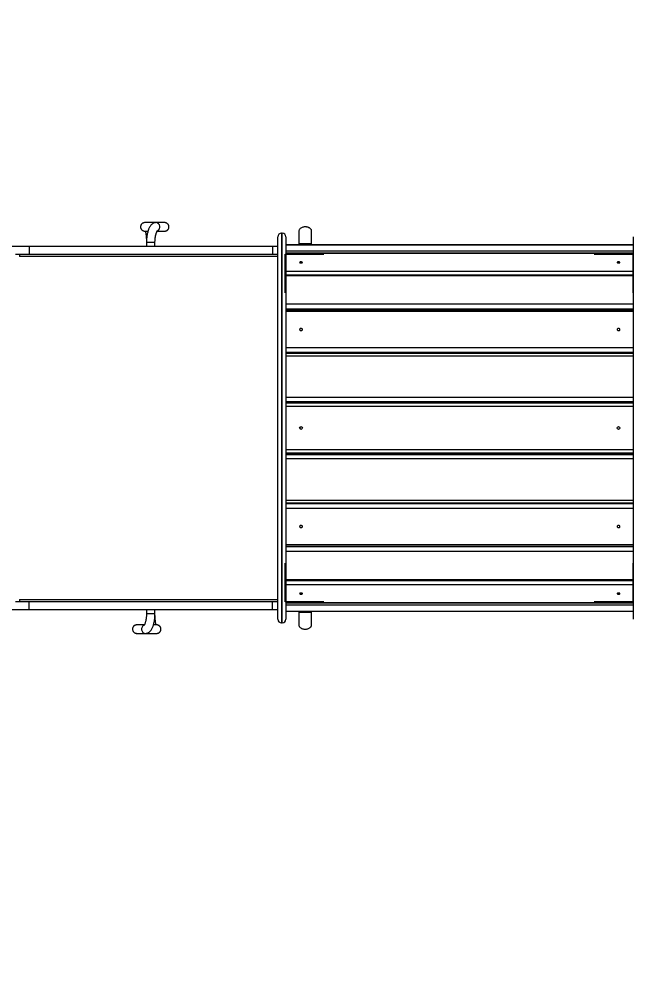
# Model space of a CAD drawing. Header units: millimetres. Extents: x -8327 to 9087, y -6583 to 5996.
# Drawn here: x -3540 to -1950, y -1222 to 1286 of the extents above; entities that cross this region are included whole.
import ezdxf

# ---------------------------------------------------------------- set-up
doc = ezdxf.new("R2010")
doc.units = ezdxf.units.MM
for name, color, linetype in [('DIKOM_ОБЪЕКТ', 7, 'Continuous'), ('DIKOM_РАЗМЕР_ЗОНА', 7, 'Continuous'), ('DIKOM_РАЗМЕР_ОБЪЕКТА', 7, 'Continuous')]:
    doc.layers.add(name, color=color, linetype=linetype)
doc.styles.add('style1', font='arial.ttf', dxfattribs={"width": 0.8})
doc.dimstyles.new('1-50', dxfattribs={"dimtxt": 300, "dimasz": 200, "dimexe": 100, "dimexo": 0, "dimgap": 100, "dimtad": 1, "dimtxsty": 'style1', "dimcen": 200, "dimclrd": 7, "dimclre": 7, "dimclrt": 7, "dimadec": 1, "dimazin": 2, "dimtfac": 1, "dimtmove": 0, "dimatfit": 2, "dimfxl": 0, "dimlwd": 25, "dimlwe": 18, "dimarcsym": 0})

# ---------------------------------------------------------------- blocks, each defined once
blk = doc.blocks.new('*D9')
at = {"layer": 'Defpoints', "color": 0, "transparency": 16777216}
for p in [(7087.4, 843.9), (-4957.6, 227.9), (7087.4, -4838.6)]:
    blk.add_point(p, dxfattribs=at)
at = {"layer": 'DIKOM_РАЗМЕР_ОБЪЕКТА', "color": 7, "lineweight": 18, "transparency": 16777216}
for p, q in [((7087.4, 843.9), (7087.4, -4938.6)), ((-4957.6, 227.9), (-4957.6, -4938.6))]:
    blk.add_line(p, q, dxfattribs=at)
at = {"layer": 'DIKOM_РАЗМЕР_ОБЪЕКТА', "color": 7, "lineweight": 25, "transparency": 16777216}
blk.add_line((-4757.6, -4838.6), (6887.4, -4838.6), dxfattribs=at)
at = {"layer": 'DIKOM_РАЗМЕР_ОБЪЕКТА', "color": 7, "transparency": 16777216}
for points in [[(-4757.6, -4805.3), (-4757.6, -4872), (-4957.6, -4838.6)], [(6887.4, -4805.3), (6887.4, -4872), (7087.4, -4838.6)]]:
    blk.add_solid(points, dxfattribs=at)
at = {"layer": 'DIKOM_РАЗМЕР_ОБЪЕКТА', "color": 7, "transparency": 16777216, "insert": (4098.9, -4585.5), "char_height": 300, "attachment_point": 5, "style": 'style1'}
blk.add_mtext('12040', dxfattribs=at)
blk = doc.blocks.new('*D10')
at = {"layer": 'Defpoints', "color": 0, "transparency": 16777216}
for p in [(-465.6, 4500.8), (-6842.5, -4045), (-465.6, -4045)]:
    blk.add_point(p, dxfattribs=at)
at = {"layer": 'DIKOM_РАЗМЕР_ОБЪЕКТА', "color": 7, "lineweight": 18, "transparency": 16777216}
for p, q in [((-465.6, 4500.8), (-6942.5, 4500.8)), ((-465.6, -4045), (-6942.5, -4045))]:
    blk.add_line(p, q, dxfattribs=at)
at = {"layer": 'DIKOM_РАЗМЕР_ОБЪЕКТА', "color": 7, "lineweight": 25, "transparency": 16777216}
blk.add_line((-6842.5, 4300.8), (-6842.5, -3845), dxfattribs=at)
at = {"layer": 'DIKOM_РАЗМЕР_ОБЪЕКТА', "color": 7, "transparency": 16777216}
for points in [[(-6875.8, 4300.8), (-6809.2, 4300.8), (-6842.5, 4500.8)], [(-6875.8, -3845), (-6809.2, -3845), (-6842.5, -4045)]]:
    blk.add_solid(points, dxfattribs=at)
at = {"layer": 'DIKOM_РАЗМЕР_ОБЪЕКТА', "color": 7, "transparency": 16777216, "insert": (-7095.7, 227.9), "char_height": 300, "attachment_point": 5, "rotation": 90, "style": 'style1'}
blk.add_mtext('8550', dxfattribs=at)
blk = doc.blocks.new('*D11')
at = {"layer": 'Defpoints', "color": 0, "transparency": 16777216}
for p in [(-800, 5995.7), (-7876.6, -5539.8), (-800, -5539.8)]:
    blk.add_point(p, dxfattribs=at)
at = {"layer": 'DIKOM_РАЗМЕР_ЗОНА', "color": 7, "lineweight": 18, "transparency": 16777216}
for p, q in [((-800, 5995.7), (-7976.6, 5995.7)), ((-800, -5539.8), (-7976.6, -5539.8))]:
    blk.add_line(p, q, dxfattribs=at)
at = {"layer": 'DIKOM_РАЗМЕР_ЗОНА', "color": 7, "lineweight": 25, "transparency": 16777216}
blk.add_line((-7876.6, 5795.7), (-7876.6, -5339.8), dxfattribs=at)
at = {"layer": 'DIKOM_РАЗМЕР_ЗОНА', "color": 7, "transparency": 16777216}
for points in [[(-7910, 5795.7), (-7843.3, 5795.7), (-7876.6, 5995.7)], [(-7910, -5339.8), (-7843.3, -5339.8), (-7876.6, -5539.8)]]:
    blk.add_solid(points, dxfattribs=at)
at = {"layer": 'DIKOM_РАЗМЕР_ЗОНА', "color": 7, "transparency": 16777216, "insert": (-8129.8, 227.9), "char_height": 300, "attachment_point": 5, "rotation": 90, "style": 'style1'}
blk.add_mtext('11550', dxfattribs=at)
blk = doc.blocks.new('*D12')
at = {"layer": 'Defpoints', "color": 0, "transparency": 16777216}
for p in [(-6501.6, 227.9), (9087.4, 227.9), (9087.4, -6483.3)]:
    blk.add_point(p, dxfattribs=at)
at = {"layer": 'DIKOM_РАЗМЕР_ЗОНА', "color": 7, "lineweight": 18, "transparency": 16777216}
for p, q in [((-6501.6, 227.9), (-6501.6, -6583.3)), ((9087.4, 227.9), (9087.4, -6583.3))]:
    blk.add_line(p, q, dxfattribs=at)
at = {"layer": 'DIKOM_РАЗМЕР_ЗОНА', "color": 7, "lineweight": 25, "transparency": 16777216}
blk.add_line((-6301.6, -6483.3), (8887.4, -6483.3), dxfattribs=at)
at = {"layer": 'DIKOM_РАЗМЕР_ЗОНА', "color": 7, "transparency": 16777216}
for points in [[(-6301.6, -6450), (-6301.6, -6516.6), (-6501.6, -6483.3)], [(8887.4, -6450), (8887.4, -6516.6), (9087.4, -6483.3)]]:
    blk.add_solid(points, dxfattribs=at)
at = {"layer": 'DIKOM_РАЗМЕР_ЗОНА', "color": 7, "transparency": 16777216, "insert": (2981.2, -6230.1), "char_height": 300, "attachment_point": 5, "style": 'style1'}
blk.add_mtext('15500', dxfattribs=at)

msp = doc.modelspace()

# ---------------------------------------------------------------- linework, layer by layer
at = {"layer": 'DIKOM_ОБЪЕКТ', "color": 7, "linetype": 'Continuous', "lineweight": 15}
for p, q in [((-2859.54, 732.841), (-2861.539, 732.841)), ((-2861.539, 732.841), (-2861.539, 732.834)), ((-2861.539, 732.834), (-2861.539, -276.977)), ((-2859.54, 732.834), (-2861.539, 732.834)), ((-2859.54, 732.834), (-2859.54, 732.841)), ((-2859.54, -276.977), (-2859.54, 732.834)), ((-3211.039, 708.928), (-3211.039, 698.928)), ((-3211.039, 708.928), (-3189.039, 708.928)), ((-3189.039, 698.928), (-3189.039, 708.928)), ((-2871.04, 723.335), (-2871.04, 723.341)), ((-2871.04, -267.478), (-2871.04, 723.335)), ((-2850.04, 723.341), (-2850.04, 723.335)), ((-2850.04, 723.335), (-2850.04, -267.478)), ((-2783.627, 705.698), (-2783.649, 705.643)), ((-1950.04, 723.335), (-1950.04, 723.341)), ((-1950.04, -267.478), (-1950.04, 723.335)), ((-3565.039, 698.928), (-3515.04, 698.928)), ((-3550.039, 677.929), (-3515.04, 677.929)), ((-3540.039, 677.929), (-3540.039, 671.928)), ((-3515.04, 698.928), (-3515.04, 677.929)), ((-3515.04, 698.928), (-2885.039, 698.928)), ((-3515.04, 677.929), (-2885.039, 677.929)), ((-2885.039, 698.928), (-2885.039, 677.929)), ((-2885.039, 698.928), (-2871.04, 698.928)), ((-2885.039, 677.929), (-2871.04, 677.929)), ((-2852.085, 677.929), (-2752.085, 677.929)), ((-2852.085, 577.929), (-2852.085, 677.929)), ((-1950.04, 702.079), (-2850.04, 702.079)), ((-1950.04, 701.987), (-2850.04, 701.987)), ((-2850.04, 686.538), (-1950.04, 686.538)), ((-1950.04, 680.636), (-2850.04, 680.636)), ((-1950.04, 679.788), (-2850.04, 679.788)), ((-2052.085, 677.929), (-1952.085, 677.929)), ((-1952.085, 677.929), (-1952.085, 577.929)), ((-2871.04, 671.928), (-3540.039, 671.928)), ((-2850.04, 633.933), (-1950.04, 633.933)), ((-1950.04, 624.189), (-2850.04, 624.189)), ((-1950.04, 621.881), (-2850.04, 621.881)), ((-2850.04, 549.351), (-1950.04, 549.351)), ((-1950.04, 535.952), (-2850.04, 535.952)), ((-2850.04, 534.438), (-1950.04, 534.438)), ((-1950.04, 534.078), (-2850.04, 534.078)), ((-1950.04, 529.724), (-2850.04, 529.724)), ((-2850.04, 436.422), (-1950.04, 436.422)), ((-1950.04, 423.29), (-2850.04, 423.29)), ((-2850.04, 422.207), (-1950.04, 422.207)), ((-1950.04, 420.702), (-2850.04, 420.702)), ((-1950.04, 413.884), (-2850.04, 413.884)), ((-2850.04, 307.4), (-1950.04, 307.4)), ((-1950.04, 295.604), (-2850.04, 295.604)), ((-2850.04, 295.04), (-1950.04, 295.04)), ((-2850.04, 294.653), (-1950.04, 294.653)), ((-2850.04, 292.928), (-1950.04, 292.928)), ((-1950.04, 283.429), (-2850.04, 283.429)), ((-2844.04, 294.653), (-2844.04, 292.928)), ((-1956.039, 292.928), (-1956.039, 294.653)), ((-2850.04, 172.428), (-1950.04, 172.428)), ((-1950.04, 162.929), (-2850.04, 162.929)), ((-1950.04, 160.556), (-2850.04, 160.556)), ((-1950.04, 160.17), (-2850.04, 160.17)), ((-2850.04, 159.605), (-1950.04, 159.605)), ((-2844.04, 162.929), (-2844.04, 160.556)), ((-1956.039, 160.556), (-1956.039, 162.929)), ((-1950.04, 147.81), (-2850.04, 147.81)), ((-2850.04, 41.326), (-1950.04, 41.326)), ((-2850.04, 34.508), (-1950.04, 34.508)), ((-1950.04, 33.65), (-2850.04, 33.65)), ((-2850.04, 32.567), (-1950.04, 32.567)), ((-1950.04, 19.435), (-2850.04, 19.435)), ((-2850.04, -73.868), (-1950.04, -73.868)), ((-2850.04, -78.221), (-1950.04, -78.221)), ((-2850.04, -78.86), (-1950.04, -78.86)), ((-1950.04, -92.259), (-2850.04, -92.259)), ((-2852.085, -222.071), (-2852.085, -122.071)), ((-1952.085, -122.071), (-1952.085, -222.071)), ((-2850.04, -164.788), (-1950.04, -164.788)), ((-2850.04, -167.097), (-1950.04, -167.097)), ((-1950.04, -178.076), (-2850.04, -178.076)), ((-3515.04, -222.072), (-3550.039, -222.072)), ((-3540.039, -216.072), (-3540.039, -222.072)), ((-3540.039, -216.072), (-2871.04, -216.072)), ((-3515.04, -243.072), (-3515.04, -222.072)), ((-2885.039, -222.072), (-3515.04, -222.072)), ((-2885.039, -243.072), (-2885.039, -222.072)), ((-2871.04, -222.072), (-2885.039, -222.072)), ((-2752.085, -222.071), (-2852.085, -222.071)), ((-2850.04, -223.931), (-1950.04, -223.931)), ((-2850.04, -224.779), (-1950.04, -224.779)), ((-1952.085, -222.071), (-2052.085, -222.071)), ((-3515.04, -243.072), (-3565.039, -243.072)), ((-2885.039, -243.072), (-3515.04, -243.072)), ((-3211.039, -243.072), (-3211.039, -253.072)), ((-3189.039, -253.072), (-3189.039, -243.072)), ((-2871.04, -243.072), (-2885.039, -243.072)), ((-1950.04, -230.663), (-2850.04, -230.663)), ((-2850.04, -246.111), (-1950.04, -246.111)), ((-2850.04, -246.203), (-1950.04, -246.203)), ((-2816.451, -249.841), (-2816.429, -249.786)), ((-3189.039, -253.072), (-3211.039, -253.072)), ((-2871.04, -267.484), (-2871.04, -267.478)), ((-2850.04, -267.478), (-2850.04, -267.484)), ((-1950.04, -267.484), (-1950.04, -267.478)), ((-2859.54, -276.977), (-2861.539, -276.977)), ((-2861.539, -276.977), (-2861.539, -276.984)), ((-2861.539, -276.984), (-2859.54, -276.984)), ((-2859.54, -276.984), (-2859.54, -276.977))]:
    msp.add_line(p, q, dxfattribs=at)
at = {"layer": 'DIKOM_ОБЪЕКТ', "color": 7, "linetype": 'Continuous', "lineweight": 15, "flags": 128}
for points in [[(-2814.54, 656.86), (-2814.35, 656.391), (-2813.801, 655.972), (-2812.954, 655.65), (-2811.899, 655.459), (-2810.751, 655.42), (-2809.633, 655.536), (-2808.669, 655.797), (-2807.961, 656.172), (-2807.587, 656.623), (-2807.587, 657.098), (-2807.961, 657.549), (-2808.669, 657.924), (-2809.633, 658.185), (-2810.751, 658.301), (-2811.899, 658.262), (-2812.954, 658.071), (-2813.801, 657.749), (-2814.35, 657.33), (-2814.54, 656.86)], [(-1992.54, 656.86), (-1992.35, 656.391), (-1991.801, 655.972), (-1990.954, 655.65), (-1989.899, 655.459), (-1988.75, 655.42), (-1987.634, 655.536), (-1986.669, 655.797), (-1985.961, 656.172), (-1985.587, 656.623), (-1985.587, 657.098), (-1985.961, 657.549), (-1986.669, 657.924), (-1987.634, 658.185), (-1988.75, 658.301), (-1989.899, 658.262), (-1990.954, 658.071), (-1991.801, 657.749), (-1992.35, 657.33), (-1992.54, 656.86)], [(-2814.54, 483.073), (-2814.35, 482.118), (-2813.801, 481.266), (-2812.954, 480.61), (-2811.899, 480.221), (-2810.751, 480.141), (-2809.633, 480.379), (-2808.669, 480.909), (-2807.961, 481.673), (-2807.587, 482.589), (-2807.587, 483.557), (-2807.961, 484.473), (-2808.669, 485.238), (-2809.633, 485.767), (-2810.751, 486.005), (-2811.899, 485.925), (-2812.954, 485.536), (-2813.801, 484.88), (-2814.35, 484.028), (-2814.54, 483.073)], [(-1992.54, 483.073), (-1992.35, 482.118), (-1991.801, 481.266), (-1990.954, 480.61), (-1989.899, 480.221), (-1988.75, 480.141), (-1987.634, 480.379), (-1986.669, 480.909), (-1985.961, 481.673), (-1985.587, 482.589), (-1985.587, 483.557), (-1985.961, 484.473), (-1986.669, 485.238), (-1987.634, 485.767), (-1988.75, 486.005), (-1989.899, 485.925), (-1990.954, 485.536), (-1991.801, 484.88), (-1992.35, 484.028), (-1992.54, 483.073)], [(-2814.54, -27.216), (-2814.35, -28.171), (-2813.801, -29.023), (-2812.954, -29.679), (-2811.899, -30.068), (-2810.751, -30.148), (-2809.633, -29.91), (-2808.669, -29.381), (-2807.961, -28.616), (-2807.587, -27.7), (-2807.587, -26.732), (-2807.961, -25.816), (-2808.669, -25.052), (-2809.633, -24.522), (-2810.751, -24.284), (-2811.899, -24.364), (-2812.954, -24.753), (-2813.801, -25.409), (-2814.35, -26.261), (-2814.54, -27.216)], [(-1992.54, -27.216), (-1992.35, -28.171), (-1991.801, -29.023), (-1990.954, -29.679), (-1989.899, -30.068), (-1988.75, -30.148), (-1987.634, -29.91), (-1986.669, -29.381), (-1985.961, -28.616), (-1985.587, -27.7), (-1985.587, -26.732), (-1985.961, -25.816), (-1986.669, -25.052), (-1987.634, -24.522), (-1988.75, -24.284), (-1989.899, -24.364), (-1990.954, -24.753), (-1991.801, -25.409), (-1992.35, -26.261), (-1992.54, -27.216)], [(-2814.54, -201.004), (-2814.35, -201.473), (-2813.801, -201.892), (-2812.954, -202.214), (-2811.899, -202.405), (-2810.751, -202.444), (-2809.633, -202.328), (-2808.669, -202.067), (-2807.961, -201.692), (-2807.587, -201.241), (-2807.587, -200.766), (-2807.961, -200.315), (-2808.669, -199.94), (-2809.633, -199.679), (-2810.751, -199.563), (-2811.899, -199.602), (-2812.954, -199.793), (-2813.801, -200.115), (-2814.35, -200.534), (-2814.54, -201.004)], [(-1992.54, -201.004), (-1992.35, -201.473), (-1991.801, -201.892), (-1990.954, -202.214), (-1989.899, -202.405), (-1988.75, -202.444), (-1987.634, -202.328), (-1986.669, -202.067), (-1985.961, -201.692), (-1985.587, -201.241), (-1985.587, -200.766), (-1985.961, -200.315), (-1986.669, -199.94), (-1987.634, -199.679), (-1988.75, -199.563), (-1989.899, -199.602), (-1990.954, -199.793), (-1991.801, -200.115), (-1992.35, -200.534), (-1992.54, -201.004)]]:
    msp.add_lwpolyline(points, dxfattribs=at)
at = {"layer": 'DIKOM_ОБЪЕКТ', "color": 7, "linetype": 'Continuous', "lineweight": 15}
for centre in [(-2811.039, 227.928), (-1989.039, 227.928)]:
    msp.add_circle(centre, 3.5, dxfattribs=at)
for centre, radius, start, end in [((-3187.162, 748.885), 11.05, 292.453012, 87.974979), ((-2861.54, 723.334), 9.5, 89.996972, 179.991883), ((-2861.539, 723.341), 9.5, 90, 180), ((-2859.538, 723.335), 9.499, 0.002394, 90.008751), ((-2859.539, 723.341), 9.5, 0, 90), ((-2827.021, 707.252), 23.316, 347.181006, 357.548937), ((-2771.016, 707.514), 25.37, 182.846439, 192.369852), ((-2828.938, -251.643), 25.245, 2.827975, 12.442434), ((-2773.158, -251.383), 23.216, 167.10774, 177.568347), ((-2861.54, -267.477), 9.5, 180.008177, 270.002743), ((-2861.539, -267.484), 9.5, 180, 270), ((-2859.538, -267.478), 9.499, 269.991534, 359.997545), ((-2859.539, -267.484), 9.5, 270, 0), ((-3212.917, -293.028), 11.05, 112.453174, 267.974774)]:
    msp.add_arc(centre, radius, start, end, dxfattribs=at)
for points, knots in [([(-3214.525, 759.899), (-3215.2, 759.916), (-3216.445, 759.945), (-3218.265, 759.611), (-3219.726, 759.114), (-3220.871, 758.548), (-3221.73, 758.014), (-3222.39, 757.517), (-3222.871, 757.1), (-3223.18, 756.81), (-3223.558, 756.427), (-3223.962, 755.972), (-3224.459, 755.334), (-3225.18, 754.246), (-3225.785, 752.957), (-3226.209, 751.535), (-3226.448, 750.292), (-3226.55, 748.69), (-3226.343, 746.617), (-3225.7, 744.629), (-3224.75, 742.898), (-3223.694, 741.515), (-3222.301, 740.207), (-3220.563, 739.093), (-3218.525, 738.255), (-3217.043, 738.058), (-3216.287, 737.957)], [0, 0, 0, 0, 0.118917185, 0.219243031, 0.30097638, 0.350214648, 0.389382358, 0.419031952, 0.430690461, 0.440617322, 0.449339644, 0.465372559, 0.480582477, 0.502712761, 0.551141152, 0.572583949, 0.598378868, 0.632884135, 0.678285615, 0.736843438, 0.771749809, 0.810567016, 0.853229723, 0.899454888, 0.948662833, 1, 1, 1, 1]), ([(-3208.625, 759.928), (-3208.705, 759.928), (-3209.177, 759.928), (-3209.932, 759.928), (-3210.888, 759.928), (-3211.725, 759.927), (-3212.461, 759.926), (-3213.508, 759.924), (-3214.555, 759.92), (-3214.76, 759.915), (-3214.862, 759.912)], [0, 0, 0, 0, 0.01824799, 0.10821162, 0.19798009, 0.28757305, 0.37700949, 0.46630596, 0.73350959, 1, 1, 1, 1]), ([(-3186.772, 759.928), (-3188.218, 759.928), (-3190.378, 759.928), (-3193.247, 759.928), (-3195.362, 759.928), (-3197.443, 759.928), (-3199.475, 759.928), (-3201.417, 759.928), (-3203.214, 759.928), (-3204.584, 759.928), (-3205.582, 759.928), (-3206.271, 759.928), (-3206.97, 759.928), (-3207.706, 759.928), (-3208.526, 759.929), (-3209.417, 759.928), (-3210.355, 759.928), (-3211.307, 759.926), (-3212.235, 759.923), (-3213.085, 759.919), (-3213.812, 759.912), (-3214.296, 759.901), (-3214.532, 759.892), (-3214.467, 759.886), (-3214.461, 759.885)], [0, 0, 0, 0, 0.10790434, 0.16121224, 0.21451849, 0.267831, 0.32114472, 0.37439054, 0.42521321, 0.47242741, 0.4946818, 0.51603473, 0.5368576, 0.5612566, 0.590367, 0.62418355, 0.66270052, 0.70591171, 0.75381081, 0.80639176, 0.8636525, 0.92559444, 0.99222802, 1, 1, 1, 1]), ([(-3186.77, 759.928), (-3187.062, 759.923), (-3187.576, 759.914), (-3188.484, 759.831), (-3189.752, 759.637), (-3191.48, 759.173), (-3193.406, 758.367), (-3195.702, 757.044), (-3197.922, 755.198), (-3199.99, 752.891), (-3201.968, 750.095), (-3203.864, 746.605), (-3205.344, 743.156), (-3206.479, 740.007), (-3207.473, 736.806), (-3208.485, 732.888), (-3209.375, 728.532), (-3210.045, 724.24), (-3210.432, 720.901), (-3210.676, 718.215), (-3210.851, 715.743), (-3211.005, 712.578), (-3211.027, 710.223), (-3211.039, 708.928)], [0, 0, 0, 0, 0.01776783, 0.03132403, 0.05463175, 0.09339279, 0.13301561, 0.16805717, 0.22775663, 0.27832016, 0.35104002, 0.43258025, 0.50291687, 0.548743, 0.60250669, 0.66634151, 0.73605269, 0.79756279, 0.8491953, 0.87383639, 0.90680754, 0.9487603, 1, 1, 1, 1]), ([(-3162.368, 759.789), (-3162.374, 759.806), (-3162.387, 759.845), (-3163.367, 759.881), (-3165.192, 759.907), (-3167.662, 759.919), (-3170.506, 759.925), (-3173.502, 759.927), (-3176.256, 759.928), (-3178.489, 759.928), (-3180.019, 759.929), (-3181.611, 759.928), (-3183.266, 759.928), (-3184.977, 759.928), (-3186.174, 759.928), (-3186.77, 759.928)], [0, 0, 0, 0, 0.10409664, 0.24264276, 0.37734305, 0.50839004, 0.60397852, 0.69772556, 0.78971122, 0.82538464, 0.86080287, 0.89596883, 0.93088829, 0.96556388, 1, 1, 1, 1]), ([(-3163.832, 759.923), (-3164.033, 759.924), (-3164.42, 759.925), (-3165.323, 759.927), (-3166.347, 759.928), (-3167.452, 759.928), (-3168.575, 759.928), (-3169.671, 759.928), (-3170.706, 759.928), (-3171.66, 759.928), (-3172.556, 759.928), (-3173.414, 759.928), (-3174.296, 759.928), (-3175.212, 759.928), (-3176.179, 759.928), (-3177.202, 759.928), (-3178.119, 759.928), (-3178.729, 759.928), (-3178.964, 759.928)], [0, 0, 0, 0, 0.10725721, 0.20693413, 0.29903723, 0.38356071, 0.46048962, 0.52863753, 0.58942795, 0.64284463, 0.68887369, 0.73459727, 0.77884998, 0.82442436, 0.8713225, 0.9195438, 0.96909143, 1, 1, 1, 1]), ([(-3165.462, 737.957), (-3164.875, 737.94), (-3163.771, 737.907), (-3162.188, 738.084), (-3160.801, 738.396), (-3159.597, 738.815), (-3158.57, 739.304), (-3157.698, 739.834), (-3157.038, 740.321), (-3156.549, 740.742), (-3156.28, 740.992), (-3156.073, 741.199), (-3155.933, 741.342), (-3155.669, 741.625), (-3155.341, 742.007), (-3154.89, 742.602), (-3154.209, 743.64), (-3153.617, 744.905), (-3153.192, 746.328), (-3152.95, 747.598), (-3152.856, 749.191), (-3153.067, 751.254), (-3153.712, 753.231), (-3154.667, 754.96), (-3155.727, 756.342), (-3157.129, 757.651), (-3158.876, 758.766), (-3160.93, 759.604), (-3162.414, 759.799), (-3163.174, 759.899)], [0, 0, 0, 0, 0.11990004, 0.22577126, 0.31758546, 0.39532982, 0.45901655, 0.50872271, 0.54465892, 0.5576538, 0.56757412, 0.57152611, 0.5749417, 0.57798568, 0.58963289, 0.59831576, 0.61283009, 0.64742101, 0.66283798, 0.68162552, 0.70785425, 0.74339327, 0.78982747, 0.81758615, 0.84846787, 0.8824372, 0.91929551, 0.95866448, 1, 1, 1, 1]), ([(-3216.617, 737.989), (-3216.57, 737.982), (-3216.48, 737.97), (-3215.871, 737.956), (-3215.039, 737.945), (-3214.032, 737.938), (-3212.931, 737.934), (-3211.79, 737.931), (-3210.679, 737.929), (-3209.636, 737.929), (-3208.69, 737.928), (-3207.852, 737.929), (-3207.329, 737.929), (-3207.098, 737.929)], [0, 0, 0, 0, 0.13738677, 0.26562989, 0.38479769, 0.49492984, 0.59604561, 0.68815216, 0.77124883, 0.84119546, 0.90315677, 0.95712667, 1, 1, 1, 1]), ([(-3214.035, 737.939), (-3213.985, 737.75), (-3213.844, 737.218), (-3213.577, 736.068), (-3213.192, 734.258), (-3212.784, 732.013), (-3212.374, 729.359), (-3211.997, 726.452), (-3211.67, 723.3), (-3211.405, 719.997), (-3211.208, 716.624), (-3211.068, 712.897), (-3211.049, 710.281), (-3211.039, 708.928)], [0, 0, 0, 0, 0.03238576, 0.09139889, 0.16867363, 0.27500623, 0.36252902, 0.46386957, 0.57746762, 0.67110315, 0.77286063, 0.88260948, 1, 1, 1, 1]), ([(-3189.039, 708.928), (-3189.023, 710.262), (-3188.994, 712.747), (-3188.78, 716.155), (-3188.513, 718.976), (-3188.226, 721.286), (-3187.928, 723.269), (-3187.552, 725.433), (-3187.046, 727.868), (-3186.392, 730.468), (-3185.68, 732.825), (-3184.959, 734.836), (-3184.267, 736.475), (-3183.63, 737.75), (-3183.134, 738.604), (-3182.751, 739.126), (-3182.758, 739.133), (-3182.761, 739.136)], [0, 0, 0, 0, 0.08838207, 0.16459503, 0.22951424, 0.28315097, 0.32879427, 0.37537389, 0.44807547, 0.52471823, 0.60169689, 0.67658339, 0.74998383, 0.82172688, 0.89074162, 0.95757905, 1, 1, 1, 1]), ([(-3183.51, 737.929), (-3183.489, 737.929), (-3182.888, 737.929), (-3181.764, 737.929), (-3180.123, 737.929), (-3178.52, 737.929), (-3176.635, 737.929), (-3174.546, 737.93), (-3172.368, 737.932), (-3170.31, 737.937), (-3168.471, 737.944), (-3166.955, 737.956), (-3165.92, 737.975), (-3165.397, 737.996), (-3165.437, 738.014), (-3165.45, 738.02)], [0, 0, 0, 0, 0.00158898, 0.04551204, 0.09144193, 0.1393682, 0.18928018, 0.271706, 0.35899162, 0.45113042, 0.56172914, 0.67862598, 0.80187281, 0.93153805, 1, 1, 1, 1]), ([(-3179.781, 737.929), (-3179.613, 737.929), (-3178.703, 737.929), (-3177.159, 737.929), (-3175.545, 737.929), (-3174.396, 737.929), (-3173.639, 737.929), (-3172.878, 737.929), (-3172.075, 737.929), (-3171.187, 737.929), (-3170.217, 737.929), (-3169.227, 737.929), (-3168.242, 737.929), (-3167.295, 737.929), (-3166.394, 737.929), (-3165.589, 737.93), (-3164.911, 737.932), (-3164.652, 737.933), (-3164.518, 737.934)], [0, 0, 0, 0, 0.02120747, 0.11521094, 0.20442247, 0.24214962, 0.27894531, 0.31497375, 0.35574009, 0.40392277, 0.45950687, 0.52247504, 0.58666651, 0.65703227, 0.73355838, 0.81623271, 0.90504628, 1, 1, 1, 1]), ([(-2783.539, 737.929), (-2783.594, 738.603), (-2783.71, 740.021), (-2784.655, 742.084), (-2786.155, 744.004), (-2788.143, 745.643), (-2790.392, 746.919), (-2792.67, 747.817), (-2794.888, 748.415), (-2797.234, 748.811), (-2799.954, 748.988), (-2803.141, 748.813), (-2806.58, 748.132), (-2809.94, 746.861), (-2812.86, 745.03), (-2815.005, 742.786), (-2816.311, 740.36), (-2816.467, 738.699), (-2816.539, 737.929)], [0, 0, 0, 0, 0.0463305, 0.09737765, 0.15341129, 0.21313186, 0.27355855, 0.33083073, 0.38133954, 0.43157945, 0.49443447, 0.56870931, 0.65082302, 0.73500557, 0.81488707, 0.88597506, 0.94713559, 1, 1, 1, 1]), ([(-2816.539, 737.929), (-2816.539, 737.849), (-2816.539, 737.696), (-2816.539, 736.552), (-2816.539, 734.944), (-2816.539, 732.995), (-2816.539, 730.871), (-2816.539, 728.696), (-2816.539, 726.574), (-2816.539, 724.582), (-2816.539, 722.772), (-2816.539, 721.015), (-2816.539, 719.053), (-2816.539, 716.252), (-2816.539, 712.283), (-2816.539, 708.582), (-2816.539, 706.138), (-2816.539, 705.659)], [0, 0, 0, 0, 0.11669441, 0.22399591, 0.32105813, 0.4076921, 0.48407673, 0.55066676, 0.60812782, 0.65711406, 0.69825654, 0.7323834, 0.77064303, 0.8182389, 0.89364898, 0.97916729, 1, 1, 1, 1]), ([(-2783.539, 705.64), (-2783.539, 706.125), (-2783.539, 708.576), (-2783.539, 712.284), (-2783.539, 716.515), (-2783.539, 719.667), (-2783.539, 722.232), (-2783.539, 724.419), (-2783.539, 726.574), (-2783.539, 728.696), (-2783.539, 730.871), (-2783.539, 732.995), (-2783.539, 734.944), (-2783.539, 736.552), (-2783.539, 737.696), (-2783.539, 737.849), (-2783.539, 737.929)], [0, 0, 0, 0, 0.02110083, 0.10659679, 0.18198715, 0.2434143, 0.28985302, 0.34305773, 0.39203116, 0.4494772, 0.51604982, 0.59241448, 0.6790258, 0.77606265, 0.8833361, 1, 1, 1, 1]), ([(-2816.521, 705.633), (-2816.509, 705.474), (-2816.458, 704.798), (-2816.702, 703.639), (-2817.027, 702.589), (-2817.293, 702.147), (-2817.334, 702.079)], [0, 0, 0, 0, 0.126236457, 0.538184972, 0.928730717, 1, 1, 1, 1]), ([(-2816.517, 705.633), (-2816.527, 705.639), (-2816.545, 705.648), (-2816.532, 705.655), (-2816.526, 705.658)], [0, 0, 0, 0, 0.560485457, 1, 1, 1, 1]), ([(-2816.526, 705.658), (-2816.456, 705.771), (-2816.309, 706.008), (-2814.846, 706.174), (-2812.771, 706.222), (-2810.429, 706.239), (-2807.585, 706.249), (-2805.259, 706.253), (-2803.726, 706.255)], [0, 0, 0, 0, 0.14478143, 0.30409941, 0.49851013, 0.62590195, 0.75340817, 1, 1, 1, 1]), ([(-2803.726, 706.255), (-2802.516, 706.232), (-2800.06, 706.185), (-2797.602, 706.231), (-2796.355, 706.254)], [0, 0, 0, 0, 0.49245082, 1, 1, 1, 1]), ([(-2796.355, 706.254), (-2795.007, 706.252), (-2792.851, 706.248), (-2790.11, 706.24), (-2788.248, 706.228), (-2786.726, 706.206), (-2785.511, 706.167), (-2784.285, 706.065), (-2783.505, 705.909), (-2783.61, 705.727), (-2783.627, 705.698)], [0, 0, 0, 0, 0.22170415, 0.35428139, 0.48672799, 0.57885876, 0.68127982, 0.78358014, 0.96500322, 1, 1, 1, 1]), ([(-2782.661, 702.079), (-2782.684, 702.115), (-2782.984, 702.584), (-2783.341, 703.66), (-2783.612, 704.876), (-2783.581, 705.541), (-2783.574, 705.695)], [0, 0, 0, 0, 0.03512385, 0.45951161, 0.87483981, 1, 1, 1, 1]), ([(-2817.43, -246.203), (-2817.403, -246.245), (-2817.098, -246.72), (-2816.738, -247.803), (-2816.467, -249.019), (-2816.498, -249.684), (-2816.505, -249.838)], [0, 0, 0, 0, 0.0409776, 0.46278417, 0.875599, 1, 1, 1, 1]), ([(-2816.539, -249.783), (-2816.539, -250.268), (-2816.539, -252.719), (-2816.539, -256.427), (-2816.539, -260.658), (-2816.539, -263.81), (-2816.539, -266.375), (-2816.539, -268.562), (-2816.539, -270.717), (-2816.539, -272.839), (-2816.539, -275.014), (-2816.539, -277.138), (-2816.539, -279.087), (-2816.539, -280.695), (-2816.539, -281.839), (-2816.539, -281.992), (-2816.539, -282.072)], [0, 0, 0, 0, 0.02110108, 0.10659688, 0.1819873, 0.24341444, 0.28985292, 0.34305795, 0.39203104, 0.4494772, 0.51604989, 0.59241441, 0.67902584, 0.77606272, 0.88333613, 1, 1, 1, 1]), ([(-2803.724, -250.397), (-2805.073, -250.395), (-2807.228, -250.391), (-2809.969, -250.383), (-2811.831, -250.371), (-2813.353, -250.349), (-2814.568, -250.31), (-2815.794, -250.208), (-2816.573, -250.052), (-2816.468, -249.87), (-2816.451, -249.841)], [0, 0, 0, 0, 0.22170739, 0.35426343, 0.48672263, 0.57885474, 0.68126893, 0.78358418, 0.96500244, 1, 1, 1, 1]), ([(-2796.353, -250.398), (-2797.563, -250.375), (-2800.019, -250.328), (-2802.477, -250.374), (-2803.724, -250.397)], [0, 0, 0, 0, 0.49243502, 1, 1, 1, 1]), ([(-2783.553, -249.801), (-2783.623, -249.914), (-2783.77, -250.151), (-2785.233, -250.317), (-2787.308, -250.365), (-2789.65, -250.382), (-2792.494, -250.392), (-2794.82, -250.396), (-2796.353, -250.398)], [0, 0, 0, 0, 0.14478224, 0.30409572, 0.49850744, 0.62589995, 0.75340685, 1, 1, 1, 1]), ([(-2783.558, -249.776), (-2783.57, -249.617), (-2783.621, -248.941), (-2783.377, -247.782), (-2783.048, -246.725), (-2782.778, -246.277), (-2782.734, -246.203)], [0, 0, 0, 0, 0.12542603, 0.53472509, 0.9227795, 1, 1, 1, 1]), ([(-2783.563, -249.776), (-2783.552, -249.782), (-2783.533, -249.791), (-2783.547, -249.798), (-2783.553, -249.801)], [0, 0, 0, 0, 0.56049481, 1, 1, 1, 1]), ([(-2783.539, -282.072), (-2783.539, -281.992), (-2783.539, -281.839), (-2783.539, -280.695), (-2783.539, -279.087), (-2783.539, -277.138), (-2783.539, -275.014), (-2783.539, -272.839), (-2783.539, -270.717), (-2783.539, -268.725), (-2783.539, -266.915), (-2783.539, -265.158), (-2783.539, -263.196), (-2783.539, -260.395), (-2783.539, -256.426), (-2783.539, -252.725), (-2783.539, -250.281), (-2783.539, -249.802)], [0, 0, 0, 0, 0.11669438, 0.22399584, 0.3210581, 0.40769217, 0.48407666, 0.55066676, 0.60812795, 0.65711384, 0.69825647, 0.73238339, 0.77064307, 0.81823875, 0.89364889, 0.97916704, 1, 1, 1, 1]), ([(-3211.039, -253.072), (-3211.055, -254.406), (-3211.085, -256.89), (-3211.3, -260.298), (-3211.565, -263.119), (-3211.854, -265.429), (-3212.15, -267.412), (-3212.527, -269.576), (-3213.033, -272.011), (-3213.687, -274.611), (-3214.399, -276.968), (-3215.12, -278.979), (-3215.812, -280.618), (-3216.449, -281.893), (-3216.946, -282.747), (-3217.328, -283.269), (-3217.32, -283.276), (-3217.318, -283.279)], [0, 0, 0, 0, 0.08838191, 0.16459544, 0.2295133, 0.28315116, 0.3287928, 0.37537435, 0.4480767, 0.52471917, 0.60169566, 0.67658235, 0.7499853, 0.82172596, 0.89074254, 0.957579, 1, 1, 1, 1]), ([(-3213.309, -304.072), (-3213.017, -304.066), (-3212.503, -304.057), (-3211.595, -303.974), (-3210.327, -303.78), (-3208.599, -303.316), (-3206.673, -302.51), (-3204.377, -301.187), (-3202.158, -299.341), (-3200.088, -297.034), (-3198.111, -294.238), (-3196.215, -290.748), (-3194.734, -287.299), (-3193.6, -284.15), (-3192.605, -280.949), (-3191.594, -277.031), (-3190.704, -272.675), (-3190.035, -268.383), (-3189.646, -265.044), (-3189.403, -262.358), (-3189.227, -259.887), (-3189.074, -256.721), (-3189.052, -254.366), (-3189.039, -253.072)], [0, 0, 0, 0, 0.01777191, 0.03132395, 0.05463583, 0.09339247, 0.13301951, 0.16806093, 0.22775684, 0.27832309, 0.35104017, 0.43258038, 0.50291894, 0.54874499, 0.60250843, 0.66634314, 0.73605297, 0.79756323, 0.84919626, 0.87383666, 0.90680829, 0.94876068, 1, 1, 1, 1]), ([(-3186.044, -282.082), (-3186.094, -281.893), (-3186.235, -281.361), (-3186.502, -280.211), (-3186.887, -278.401), (-3187.295, -276.156), (-3187.704, -273.502), (-3188.082, -270.595), (-3188.409, -267.443), (-3188.675, -264.14), (-3188.871, -260.767), (-3189.011, -257.04), (-3189.03, -254.424), (-3189.04, -253.072)], [0, 0, 0, 0, 0.03238602, 0.0913991, 0.16867421, 0.27500633, 0.36252724, 0.46386809, 0.5774659, 0.67110256, 0.7728612, 0.88260934, 1, 1, 1, 1]), ([(-3234.617, -282.101), (-3235.204, -282.083), (-3236.309, -282.05), (-3237.89, -282.228), (-3239.278, -282.539), (-3240.482, -282.958), (-3241.509, -283.447), (-3242.382, -283.977), (-3243.04, -284.464), (-3243.53, -284.885), (-3243.799, -285.136), (-3244.006, -285.341), (-3244.146, -285.485), (-3244.41, -285.768), (-3244.737, -286.15), (-3245.189, -286.745), (-3245.87, -287.783), (-3246.461, -289.049), (-3246.887, -290.471), (-3247.128, -291.741), (-3247.224, -293.334), (-3247.012, -295.397), (-3246.367, -297.374), (-3245.412, -299.103), (-3244.351, -300.485), (-3242.95, -301.794), (-3241.203, -302.909), (-3239.149, -303.747), (-3237.665, -303.942), (-3236.905, -304.042)], [0, 0, 0, 0, 0.11989965, 0.22576882, 0.31758446, 0.39532855, 0.45901511, 0.50872113, 0.54465473, 0.55765252, 0.56757275, 0.57152499, 0.57493553, 0.57798468, 0.58962706, 0.59830972, 0.61282814, 0.64741562, 0.6628352, 0.68162097, 0.70785038, 0.74338939, 0.78982315, 0.81758209, 0.84846715, 0.88243153, 0.91928972, 0.95866451, 1, 1, 1, 1]), ([(-3220.298, -282.072), (-3220.465, -282.072), (-3221.375, -282.072), (-3222.919, -282.072), (-3224.533, -282.072), (-3225.682, -282.072), (-3226.44, -282.072), (-3227.2, -282.072), (-3228.004, -282.072), (-3228.892, -282.072), (-3229.862, -282.072), (-3230.852, -282.072), (-3231.836, -282.072), (-3232.784, -282.072), (-3233.685, -282.072), (-3234.489, -282.073), (-3235.168, -282.075), (-3235.427, -282.076), (-3235.561, -282.077)], [0, 0, 0, 0, 0.02120747, 0.11521092, 0.20442244, 0.24214958, 0.27894527, 0.3149737, 0.35574038, 0.40392306, 0.45950715, 0.52247531, 0.5866665, 0.6570325, 0.73355859, 0.81623274, 0.9050463, 1, 1, 1, 1]), ([(-3216.569, -282.072), (-3216.59, -282.072), (-3217.187, -282.072), (-3218.316, -282.072), (-3219.956, -282.072), (-3221.56, -282.072), (-3223.444, -282.072), (-3225.532, -282.073), (-3227.711, -282.075), (-3229.769, -282.08), (-3231.607, -282.087), (-3233.124, -282.099), (-3234.16, -282.118), (-3234.681, -282.139), (-3234.642, -282.157), (-3234.628, -282.163)], [0, 0, 0, 0, 0.00158817, 0.04551124, 0.09144188, 0.13936816, 0.18928016, 0.27170542, 0.35899159, 0.45113042, 0.56172882, 0.67862596, 0.80187283, 0.93153803, 1, 1, 1, 1]), ([(-3183.461, -282.132), (-3183.508, -282.125), (-3183.599, -282.113), (-3184.207, -282.099), (-3185.04, -282.088), (-3186.047, -282.081), (-3187.148, -282.077), (-3188.289, -282.074), (-3189.4, -282.072), (-3190.443, -282.072), (-3191.389, -282.072), (-3192.226, -282.072), (-3192.749, -282.072), (-3192.981, -282.072)], [0, 0, 0, 0, 0.1373868, 0.26562995, 0.38479795, 0.49493013, 0.59604592, 0.68815249, 0.77124918, 0.84119583, 0.90315715, 0.95712666, 1, 1, 1, 1]), ([(-3185.554, -304.042), (-3184.878, -304.059), (-3183.634, -304.088), (-3181.814, -303.754), (-3180.353, -303.257), (-3179.208, -302.691), (-3178.349, -302.157), (-3177.688, -301.66), (-3177.208, -301.243), (-3176.898, -300.953), (-3176.52, -300.57), (-3176.117, -300.115), (-3175.62, -299.478), (-3174.899, -298.388), (-3174.294, -297.1), (-3173.87, -295.678), (-3173.63, -294.435), (-3173.528, -292.833), (-3173.737, -290.76), (-3174.378, -288.772), (-3175.329, -287.041), (-3176.385, -285.658), (-3177.778, -284.35), (-3179.515, -283.236), (-3181.554, -282.398), (-3183.036, -282.201), (-3183.792, -282.101)], [0, 0, 0, 0, 0.11891705, 0.21923875, 0.30097201, 0.35021036, 0.38937773, 0.4190331, 0.43069159, 0.44061825, 0.44934033, 0.46536698, 0.48058306, 0.50270748, 0.55113553, 0.57257923, 0.59837558, 0.63288128, 0.67828261, 0.73683807, 0.77174848, 0.81056601, 0.85322856, 0.89944538, 0.94865327, 1, 1, 1, 1]), ([(-2816.539, -282.072), (-2816.484, -282.746), (-2816.369, -284.164), (-2815.424, -286.227), (-2813.924, -288.147), (-2811.936, -289.786), (-2809.687, -291.062), (-2807.409, -291.96), (-2805.191, -292.558), (-2802.845, -292.954), (-2800.125, -293.131), (-2796.938, -292.956), (-2793.498, -292.275), (-2790.139, -291.004), (-2787.219, -289.173), (-2785.073, -286.929), (-2783.768, -284.503), (-2783.612, -282.842), (-2783.539, -282.072)], [0, 0, 0, 0, 0.04633163, 0.09737994, 0.15341084, 0.21313145, 0.27355332, 0.33082531, 0.38133938, 0.43157914, 0.49443951, 0.56871422, 0.65082263, 0.7349999, 0.81488996, 0.88597449, 0.94713464, 1, 1, 1, 1]), ([(-3237.71, -303.932), (-3237.704, -303.949), (-3237.691, -303.988), (-3236.711, -304.024), (-3234.888, -304.05), (-3232.416, -304.062), (-3229.574, -304.068), (-3226.577, -304.07), (-3223.823, -304.071), (-3221.589, -304.071), (-3220.06, -304.071), (-3218.468, -304.072), (-3216.813, -304.072), (-3215.102, -304.072), (-3213.905, -304.072), (-3213.309, -304.072)], [0, 0, 0, 0, 0.10409668, 0.24264285, 0.37734301, 0.50839032, 0.60397848, 0.69772556, 0.78971125, 0.82538523, 0.8608029, 0.89596947, 0.93088894, 0.96556456, 1, 1, 1, 1]), ([(-3236.247, -304.066), (-3236.046, -304.067), (-3235.659, -304.068), (-3234.756, -304.07), (-3233.732, -304.071), (-3232.626, -304.071), (-3231.504, -304.071), (-3230.408, -304.072), (-3229.373, -304.072), (-3228.418, -304.071), (-3227.523, -304.071), (-3226.664, -304.071), (-3225.783, -304.071), (-3224.866, -304.071), (-3223.901, -304.071), (-3222.876, -304.071), (-3221.96, -304.071), (-3221.35, -304.071), (-3221.115, -304.071)], [0, 0, 0, 0, 0.10725722, 0.20693415, 0.29903747, 0.38356097, 0.4604896, 0.52863752, 0.58942795, 0.64284497, 0.68887369, 0.73459764, 0.77884998, 0.82442475, 0.87132249, 0.91954421, 0.96909142, 1, 1, 1, 1]), ([(-3213.306, -304.071), (-3211.861, -304.071), (-3209.701, -304.071), (-3206.832, -304.071), (-3204.717, -304.071), (-3202.636, -304.071), (-3200.603, -304.071), (-3198.663, -304.071), (-3196.864, -304.071), (-3195.495, -304.071), (-3194.497, -304.071), (-3193.807, -304.071), (-3193.11, -304.071), (-3192.373, -304.072), (-3191.554, -304.072), (-3190.662, -304.071), (-3189.723, -304.071), (-3188.771, -304.069), (-3187.844, -304.066), (-3186.994, -304.062), (-3186.268, -304.055), (-3185.783, -304.044), (-3185.547, -304.035), (-3185.612, -304.029), (-3185.619, -304.028)], [0, 0, 0, 0, 0.10790436, 0.16121227, 0.21451825, 0.26783078, 0.32114477, 0.37439034, 0.42521327, 0.47242724, 0.49468164, 0.51603479, 0.53685745, 0.56125645, 0.59036686, 0.62418341, 0.66270056, 0.70591175, 0.75381073, 0.80639169, 0.86365244, 0.92559445, 0.99222802, 1, 1, 1, 1]), ([(-3191.454, -304.071), (-3191.374, -304.071), (-3190.901, -304.071), (-3190.147, -304.071), (-3189.191, -304.071), (-3188.353, -304.07), (-3187.619, -304.069), (-3186.57, -304.067), (-3185.524, -304.063), (-3185.319, -304.058), (-3185.217, -304.055)], [0, 0, 0, 0, 0.01824871, 0.10821165, 0.19798009, 0.28757354, 0.37700949, 0.46630632, 0.73350959, 1, 1, 1, 1])]:
    msp.add_open_spline(points, degree=3, knots=knots, dxfattribs=at)

# ---------------------------------------------------------------- dimensions: what is measured, and where the dimension line sits
at = {"layer": 'DIKOM_РАЗМЕР_ЗОНА'}
dim = msp.add_linear_dim(base=(-7876.626, -5539.809), p1=(-800.039, 5995.666), p2=(-800.039, -5539.809), angle=90, text='11550', dimstyle='1-50', dxfattribs=at)
dim.commit()
dim.dimension.update_dxf_attribs({"geometry": '*D11', "text_midpoint": (-7876.626, 227.928), "dimtype": 160})
dim = msp.add_linear_dim(base=(9087.366, -6483.303), p1=(-6501.585, 227.929), p2=(9087.366, 227.928), text='15500', dimstyle='1-50', dxfattribs=at)
dim.commit()
dim.dimension.update_dxf_attribs({"geometry": '*D12', "text_midpoint": (2981.198, -6483.303), "dimtype": 160})
at = {"layer": 'DIKOM_РАЗМЕР_ОБЪЕКТА'}
dim = msp.add_linear_dim(base=(-6842.485, -4044.984), p1=(-465.572, 4500.841), p2=(-465.572, -4044.984), angle=90, text='8550', dimstyle='1-50', dxfattribs=at)
dim.commit()
dim.dimension.update_dxf_attribs({"geometry": '*D10', "text_midpoint": (-6842.485, 227.928), "dimtype": 160})
dim = msp.add_linear_dim(base=(7087.366, -4838.641), p1=(-4957.594, 227.929), p2=(7087.366, 843.902), text='12040', dimstyle='1-50', dxfattribs=at)
dim.commit()
dim.dimension.update_dxf_attribs({"geometry": '*D9', "text_midpoint": (4098.945, -4838.641), "dimtype": 160})

doc.saveas('drawing.dxf')
